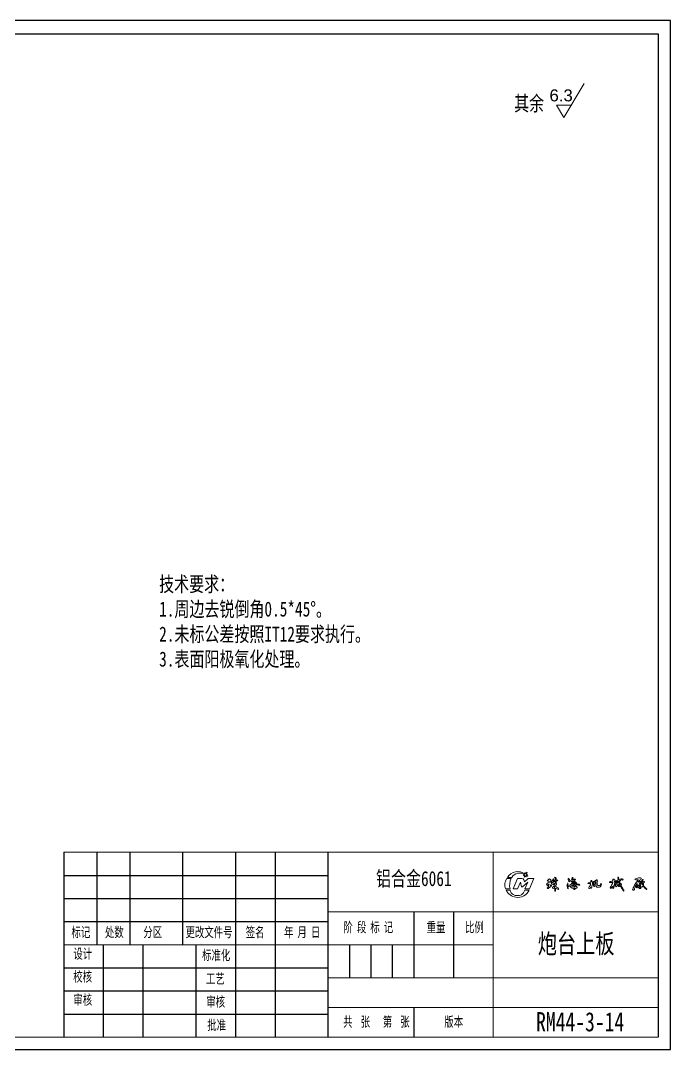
# Model space of a CAD drawing. Header units: millimetres. Extents: x 159963 to 160333, y -90889 to -90628.
# Drawn here: x 160167.7 to 160332.8, y -90889.4 to -90627.9 of the extents above; entities that cross this region are included whole.
import ezdxf

# ---------------------------------------------------------------- set-up
doc = ezdxf.new("R2010")
doc.units = ezdxf.units.MM
for name, color, linetype in [('10', 7, 'Continuous'), ('5', 7, 'Continuous'), ('9', 7, 'Continuous')]:
    doc.layers.add(name, color=color, linetype=linetype)
doc.styles.add('SLDTEXTSTYLE1', font='TXT', dxfattribs={"width": 0.7, "bigfont": 'bigfont'})
doc.styles.get("Standard").update_dxf_attribs({"font": 'arial.ttf'})

msp = doc.modelspace()

# ---------------------------------------------------------------- linework, layer by layer
at = {"color": 7, "linetype": 'Continuous', "lineweight": 15}
for p, q in [((160305.731, -90652.55), (160310.916, -90643.908)), ((160303.878, -90649.461), (160305.731, -90652.55)), ((160303.878, -90649.461), (160307.584, -90649.461))]:
    msp.add_line(p, q, dxfattribs=at)
at = {"layer": '10', "color": 7, "lineweight": 15}
for p, q in [((160287.748, -90839.26), (160287.748, -90862.761)), ((160245.781, -90854.368), (160329.715, -90854.368)), ((160178.635, -90862.761), (160287.748, -90862.761)), ((160287.748, -90862.761), (160287.748, -90886.263)), ((160245.781, -90871.154), (160329.715, -90871.154)), ((160245.781, -90878.723), (160329.715, -90878.723))]:
    msp.add_line(p, q, dxfattribs=at)
at = {"layer": '5', "color": 7, "lineweight": 15}
for p, q in [((160178.635, -90839.26), (160329.715, -90839.26)), ((160178.635, -90839.26), (160329.715, -90839.26)), ((160291.23, -90845.91), (160292.376, -90845.91)), ((160292.513, -90845.643), (160291.404, -90845.643)), ((160292.833, -90848.592), (160293.933, -90845.923)), ((160293.933, -90845.923), (160295.055, -90845.923)), ((160295.495, -90845.122), (160295.746, -90844.955)), ((160295.806, -90845.142), (160295.501, -90845.142)), ((160295.583, -90846.279), (160295.731, -90846.803)), ((160295.635, -90845.571), (160295.806, -90845.142)), ((160295.962, -90845.221), (160295.653, -90845.582)), ((160295.731, -90846.803), (160296.48, -90846.102)), ((160295.83, -90844.778), (160295.862, -90844.544)), ((160295.913, -90844.534), (160296.046, -90844.759)), ((160296.103, -90845.465), (160295.962, -90845.221)), ((160296.046, -90844.759), (160296.384, -90844.339)), ((160296.157, -90845.202), (160296.154, -90845.451)), ((160296.517, -90845.329), (160296.157, -90845.202)), ((160296.402, -90844.35), (160296.197, -90844.83)), ((160296.197, -90844.83), (160296.463, -90844.838)), ((160296.469, -90844.857), (160296.269, -90845.007)), ((160296.269, -90845.007), (160296.546, -90845.284)), ((160296.973, -90845.923), (160298.085, -90845.923)), ((160298.085, -90845.923), (160296.977, -90848.601)), ((160302.047, -90846.629), (160301.98, -90846.593)), ((160303.01, -90846.478), (160303.041, -90846.543)), ((160303.547, -90846.628), (160303.477, -90846.598)), ((160303.875, -90846.537), (160303.805, -90846.569)), ((160306.882, -90845.935), (160306.949, -90845.899)), ((160306.949, -90845.899), (160307.019, -90845.934)), ((160307.875, -90846.117), (160307.865, -90846.197)), ((160308.002, -90846.011), (160307.875, -90846.117)), ((160307.937, -90845.711), (160308.016, -90845.726)), ((160308.048, -90846.58), (160308.028, -90846.519)), ((160312.628, -90846.508), (160312.648, -90846.424)), ((160312.648, -90846.424), (160312.73, -90846.425)), ((160318.197, -90846.37), (160318.204, -90846.191)), ((160318.785, -90846.435), (160318.784, -90846.509)), ((160319.459, -90846.666), (160319.252, -90846.728)), ((160319.459, -90845.683), (160319.482, -90845.614)), ((160319.495, -90845.761), (160319.459, -90845.683)), ((160319.863, -90846.599), (160319.459, -90846.666)), ((160319.532, -90846.019), (160319.495, -90845.761)), ((160319.76, -90846.271), (160319.82, -90846.327)), ((160320.297, -90846.006), (160320.26, -90846.085)), ((160320.26, -90846.085), (160320.325, -90846.157)), ((160320.783, -90846.216), (160320.751, -90846.13)), ((160325.696, -90846.705), (160325.664, -90846.792)), ((160325.854, -90846.176), (160325.906, -90846.244)), ((160326.186, -90846.729), (160326.246, -90846.794)), ((160292.063, -90848.592), (160290.928, -90848.596)), ((160291.088, -90848.889), (160292.108, -90848.889)), ((160293.937, -90848.592), (160292.833, -90848.592)), ((160294.684, -90846.828), (160293.937, -90848.592)), ((160295.003, -90848.035), (160294.684, -90846.828)), ((160295.237, -90848.035), (160295.003, -90848.035)), ((160296.567, -90846.864), (160295.237, -90848.035)), ((160295.787, -90848.889), (160296.909, -90848.889)), ((160295.869, -90848.601), (160296.567, -90846.864)), ((160296.977, -90848.601), (160295.869, -90848.601)), ((160301.492, -90848.435), (160301.514, -90848.365)), ((160301.747, -90847.478), (160301.715, -90847.519)), ((160301.861, -90847.661), (160301.811, -90847.82)), ((160301.848, -90847.924), (160301.978, -90847.543)), ((160301.941, -90846.998), (160302.01, -90846.957)), ((160302.443, -90846.943), (160302.519, -90846.953)), ((160302.46, -90847.697), (160302.51, -90847.636)), ((160302.51, -90847.636), (160302.59, -90847.644)), ((160302.87, -90848.437), (160302.818, -90848.379)), ((160302.903, -90847.473), (160302.897, -90847.399)), ((160302.975, -90847.5), (160302.903, -90847.473)), ((160303.387, -90847.546), (160303.342, -90847.497)), ((160303.356, -90848.06), (160303.378, -90848.4)), ((160303.406, -90847.974), (160303.405, -90847.919)), ((160303.432, -90848.561), (160303.406, -90847.974)), ((160303.49, -90849.173), (160303.449, -90849.112)), ((160303.639, -90849.083), (160303.636, -90849.154)), ((160304.479, -90848.625), (160304.45, -90848.685)), ((160306.712, -90847.15), (160306.768, -90847.116)), ((160306.782, -90848.557), (160306.718, -90848.549)), ((160306.78, -90848.028), (160306.771, -90848.103)), ((160306.844, -90847.984), (160306.78, -90848.028)), ((160306.829, -90848.498), (160306.782, -90848.557)), ((160307.43, -90847.933), (160307.38, -90847.882)), ((160307.429, -90848.014), (160307.43, -90847.933)), ((160307.917, -90847.34), (160307.943, -90847.373)), ((160308.086, -90846.816), (160307.963, -90847.289)), ((160308.01, -90847.926), (160308.053, -90847.865)), ((160308.078, -90847.7), (160308.133, -90847.664)), ((160308.087, -90847.128), (160308.131, -90846.919)), ((160308.226, -90847.088), (160308.133, -90847.154)), ((160308.172, -90847.184), (160308.219, -90847.147)), ((160308.25, -90847.144), (160308.283, -90847.172)), ((160308.259, -90848.656), (160308.261, -90848.584)), ((160308.556, -90847.354), (160308.531, -90847.524)), ((160308.582, -90847.626), (160308.63, -90847.247)), ((160308.817, -90848.356), (160308.75, -90848.378)), ((160309.08, -90848.245), (160309.052, -90848.319)), ((160309.096, -90848.037), (160309.13, -90848.095)), ((160309.789, -90847.538), (160309.779, -90847.618)), ((160311.902, -90847.202), (160311.859, -90847.159)), ((160312.294, -90847.202), (160312.194, -90847.253)), ((160312.296, -90848.488), (160312.23, -90848.506)), ((160312.542, -90847.191), (160312.475, -90847.15)), ((160312.598, -90848.216), (160312.526, -90848.214)), ((160312.556, -90847.289), (160312.542, -90847.191)), ((160312.616, -90848.316), (160312.598, -90848.216)), ((160312.784, -90848.358), (160312.706, -90848.399)), ((160313.021, -90846.88), (160313.09, -90846.95)), ((160313.265, -90846.766), (160313.247, -90846.851)), ((160313.386, -90847.952), (160313.469, -90847.959)), ((160313.633, -90846.968), (160313.677, -90846.893)), ((160313.8, -90846.769), (160313.857, -90846.808)), ((160317.767, -90848.383), (160317.703, -90848.445)), ((160318.202, -90848.042), (160318.189, -90847.959)), ((160318.357, -90848.407), (160318.31, -90848.467)), ((160318.58, -90846.916), (160318.647, -90846.943)), ((160318.699, -90847.204), (160318.641, -90847.223)), ((160319.036, -90846.869), (160318.827, -90847.087)), ((160318.969, -90847.83), (160318.899, -90847.79)), ((160319.055, -90848.03), (160318.975, -90848.013)), ((160319.015, -90847.139), (160319.133, -90847.013)), ((160319.437, -90846.832), (160319.547, -90846.815)), ((160319.46, -90847.576), (160319.444, -90847.498)), ((160319.45, -90847.112), (160319.45, -90847.045)), ((160319.555, -90847.8), (160319.49, -90847.84)), ((160319.687, -90847.657), (160319.555, -90847.8)), ((160319.567, -90846.818), (160319.635, -90846.884)), ((160319.649, -90847.831), (160319.782, -90847.806)), ((160319.737, -90847.418), (160319.723, -90847.435)), ((160319.728, -90847.066), (160319.815, -90847.042)), ((160320.065, -90847.3), (160320.075, -90847.385)), ((160320.075, -90847.385), (160320.149, -90847.45)), ((160320.207, -90847.22), (160320.282, -90847.24)), ((160320.301, -90847.645), (160320.258, -90847.714)), ((160321.003, -90849.149), (160320.924, -90849.169)), ((160324.485, -90847.398), (160324.462, -90847.336)), ((160324.471, -90847.964), (160324.485, -90847.881)), ((160324.578, -90848.095), (160324.471, -90847.964)), ((160324.627, -90846.855), (160324.708, -90846.869)), ((160324.907, -90848.095), (160324.842, -90848.151)), ((160325.009, -90847.145), (160324.973, -90847.236)), ((160325.582, -90847.142), (160325.499, -90847.138)), ((160325.664, -90846.792), (160325.694, -90846.853)), ((159970.81, -90886.263), (160329.72, -90886.263))]:
    msp.add_line(p, q, dxfattribs=at)
for centre, radius, start, end in [((160293.897, -90847.57), 3.141, 148.10678, 199.0712), ((160294.02, -90847.27), 3.08, 53.99854, 148.11308), ((160295.77, -90847.666), 3.821, 152.64769, 194.03749), ((160294.465, -90846.876), 2.309, 56.30183, 147.72417), ((160295.093, -90846.436), 0.515, 17.84837, 94.25997), ((160295.501, -90845.131), 0.0109, 123.59808, 270), ((160295.645, -90845.575), 0.0109, 158.25924, 319.48501), ((160295.889, -90844.547), 0.0273, 30.5695, 172.24527), ((160296.126, -90845.451), 0.0273, 210.0475, 359.33925), ((160296.392, -90844.346), 0.0109, 336.84757, 141.15035), ((160296.462, -90844.848), 0.0109, 306.89987, 88.42974), ((160297.037, -90846.87), 0.949, 93.88116, 125.93911), ((160296.526, -90845.304), 0.0273, 250.62338, 44.9943), ((160301.758, -90846.55), 0.231, 115.88205, 173.9154), ((160301.727, -90846.237), 0.35, 235.55963, 273.09561), ((160301.763, -90846.347), 0.105, 90.16643, 177.15274), ((160301.876, -90846.118), 0.486, 254.45682, 282.35154), ((160301.978, -90846.383), 0.258, 95.00357, 146.77594), ((160302.091, -90846.24), 0.177, 40.56591, 139.98771), ((160301.675, -90846.688), 0.376, 343.75878, 9.03261), ((160301.74, -90847.103), 1.092, 55.36323, 63.54781), ((160303.144, -90845.865), 0.854, 203.40216, 213.911), ((160303.049, -90846.671), 0.664, 170.36434, 204.19773), ((160302.124, -90846.396), 0.316, 328.87571, 9.96208), ((160302.768, -90846.887), 0.215, 117.42123, 158.79048), ((160302.872, -90846.731), 0.206, 126.9119, 170.0414), ((160301.762, -90846.096), 1.093, 334.47962, 342.72974), ((160303.565, -90846.821), 0.859, 131.13318, 152.18921), ((160303.133, -90846.196), 0.134, 71.26752, 170.74483), ((160303.462, -90846.601), 0.468, 145.51709, 164.82413), ((160303.294, -90847.027), 0.546, 93.20974, 117.52757), ((160302.374, -90845.774), 0.899, 321.3255, 331.19696), ((160302.979, -90846.367), 0.406, 290.38055, 312.91964), ((160303.08, -90846.129), 0.114, 316.66988, 32.3132), ((160303.283, -90846.351), 0.314, 264.95169, 308.03305), ((160303.442, -90846.722), 0.299, 81.92744, 126.67163), ((160303.43, -90845.685), 0.102, 66.69586, 147.69693), ((160303.324, -90845.788), 0.159, 25.63936, 82.80869), ((160302.71, -90846.18), 0.886, 356.13915, 31.29985), ((160303.459, -90845.89), 0.298, 12.6009, 87.89792), ((160303.431, -90846.269), 0.165, 288.53917, 10.41098), ((160302.816, -90846.712), 0.735, 347.61238, 6.50537), ((160303.247, -90846.079), 0.564, 346.7386, 26.84101), ((160304.987, -90847.018), 1.238, 166.56195, 177.22767), ((160304.214, -90846.708), 0.432, 161.24927, 183.02782), ((160303.983, -90846.244), 0.19, 169.41921, 216.93768), ((160303.949, -90845.872), 0.5, 256.37479, 283.87397), ((160303.918, -90846.088), 0.452, 264.49128, 284.4301), ((160302.158, -90843.805), 3.302, 304.54577, 308.42677), ((160304.101, -90846.532), 0.178, 52.06811, 100.59966), ((160307.232, -90846.069), 0.374, 159.05098, 196.84599), ((160308.008, -90846.143), 1.135, 181.72603, 206.7303), ((160309.149, -90845.895), 2.285, 199.4082, 203.32193), ((160307.165, -90845.934), 0.146, 179.85433, 247.00262), ((160306.855, -90846.44), 0.409, 298.71089, 345.13535), ((160306.5, -90846.433), 0.708, 4.16649, 30.95386), ((160308.253, -90846.191), 1.063, 190.29648, 199.45662), ((160308.378, -90846.693), 0.865, 144.34957, 170.68907), ((160306.226, -90847.013), 1.378, 13.13159, 19.52313), ((160307.659, -90846.61), 0.129, 224.4428, 331.22424), ((160302.79, -90843.455), 5.598, 330.76649, 333.99261), ((160307.918, -90846.719), 0.154, 102.74047, 162.33987), ((160303.762, -90843.417), 4.763, 328.44852, 331.21479), ((160309.529, -90847.869), 1.916, 143.38742, 152.8231), ((160307.983, -90845.997), 0.232, 239.46341, 298.59173), ((160307.999, -90846.668), 0.151, 78.85274, 139.1547), ((160307.067, -90846.283), 1.025, 334.36531, 343.16404), ((160307.853, -90845.829), 0.235, 309.16772, 348.94294), ((160306.485, -90846.514), 1.722, 21.79876, 27.21515), ((160308.586, -90847.076), 0.564, 135.77568, 152.49696), ((160308.104, -90845.966), 0.235, 267.65225, 307.84646), ((160310.06, -90847.689), 2.131, 145.28134, 151.83317), ((160308.47, -90846.967), 0.845, 94.04097, 105.21873), ((160308.238, -90846.292), 0.196, 291.27437, 335.76256), ((160308.824, -90847.634), 1.565, 99.23738, 105.30645), ((160308.541, -90846.988), 0.254, 48.73299, 120.01574), ((160308.473, -90846.012), 0.365, 261.14893, 286.60528), ((160308.56, -90846.245), 0.157, 29.98959, 85.48529), ((160308.224, -90846.013), 0.497, 315.36404, 341.91805), ((160312.313, -90846.621), 0.335, 275.53426, 19.80089), ((160312.338, -90846.794), 0.538, 8.57633, 43.3212), ((160313.091, -90846.665), 0.226, 192.53939, 251.94565), ((160313.574, -90847.181), 0.517, 97.62492, 126.71996), ((160313.409, -90846.423), 0.263, 291.38328, 329.59079), ((160313.043, -90845.611), 1.116, 302.1333, 311.08782), ((160315.326, -90848.693), 2.724, 121.01497, 124.68213), ((160314.077, -90846.467), 0.189, 345.38413, 144.80873), ((160317.016, -90847.076), 2.84, 171.97534, 186.07816), ((160313.462, -90846.34), 0.816, 335.38476, 347.64566), ((160316.665, -90843.96), 2.907, 283.75338, 299.43994), ((160318.008, -90846.315), 0.197, 295.73802, 343.67734), ((160318.424, -90846.324), 0.257, 92.38317, 148.90354), ((160318.279, -90846.327), 0.293, 29.05936, 62.6982), ((160318.007, -90846.963), 0.941, 34.18843, 55.84857), ((160318.84, -90846.791), 0.288, 136.29963, 205.60617), ((160318.582, -90846.321), 0.275, 280.30258, 317.03011), ((160319.132, -90847.021), 0.443, 117.32381, 150.67009), ((160319.119, -90846.7), 0.203, 85.12581, 159.15713), ((160318.867, -90845.467), 1.065, 284.62522, 298.58625), ((160319.281, -90846.828), 0.104, 106.57999, 138.65368), ((160319.342, -90845.971), 0.432, 274.63376, 297.53629), ((160319.519, -90845.725), 0.117, 21.32184, 108.17619), ((160321.617, -90845.823), 2.094, 185.35467, 190.09043), ((160319.415, -90846.261), 0.157, 323.57903, 26.99106), ((160319.106, -90845.982), 0.601, 356.92747, 29.94288), ((160320.954, -90845.889), 1.254, 185.74219, 197.75807), ((160319.737, -90845.842), 0.493, 279.60894, 299.35701), ((160319.794, -90846.132), 0.472, 278.36914, 309.82239), ((160320.031, -90846.482), 0.217, 35.28434, 103.784), ((160322.907, -90848.642), 3.537, 139.74669, 142.61696), ((160320.362, -90846.659), 0.657, 53.71884, 95.69989), ((160320.809, -90845.689), 0.674, 224.06332, 255.8517), ((160320.561, -90846.112), 0.245, 289.88514, 334.75238), ((160324.938, -90847.936), 2.131, 103.38514, 121.96981), ((160324.046, -90845.983), 0.277, 211.526, 265.05364), ((160324.226, -90845.791), 0.51, 246.3551, 266.49125), ((160328.281, -90849.485), 4.852, 142.57197, 148.72607), ((160324.496, -90847.006), 0.767, 93.92541, 113.05638), ((160323.756, -90846.12), 0.79, 328.24474, 340.39086), ((160324.51, -90846.429), 0.199, 57.68166, 109.54099), ((160324.951, -90847.301), 1.525, 86.6853, 109.38389), ((160325.404, -90847.104), 1.154, 133.02447, 141.47338), ((160324.746, -90846.843), 0.119, 103.22258, 185.78051), ((160325.298, -90847.021), 0.609, 142.55764, 165.52461), ((160325.063, -90846.808), 0.353, 124.03824, 166.83196), ((160324.524, -90847.195), 0.616, 45.42807, 61.96929), ((160325.847, -90847.371), 1.303, 127.55775, 138.95119), ((160324.999, -90846.635), 0.128, 250.82895, 328.87951), ((160325.099, -90846.323), 0.548, 59.89747, 96.25219), ((160324.809, -90845.713), 0.671, 291.36547, 320.75735), ((160325.214, -90846.954), 0.274, 57.89123, 112.61628), ((160325.217, -90846.797), 0.161, 295.25267, 27.83355), ((160325.262, -90845.979), 0.172, 292.93388, 49.26034), ((160327.254, -90847.325), 1.839, 158.37591, 169.09229), ((160325.991, -90846.713), 0.451, 149.67755, 171.63458), ((160325.836, -90846.497), 0.235, 134.76416, 177.12423), ((160325.867, -90846.378), 0.202, 93.49946, 166.2315), ((160324.609, -90846.187), 1.204, 334.51803, 342.68356), ((160325.334, -90846.152), 0.58, 317.14152, 350.82555), ((160326.125, -90846.93), 0.21, 73.34155, 120.35971), ((160293.923, -90847.612), 3.11, 204.25819, 263.22268), ((160293.678, -90848.667), 1.585, 188.07778, 239.36943), ((160294.058, -90847.619), 3.121, 260.74299, 335.98713), ((160293.181, -90848.063), 2.733, 312.06403, 342.41098), ((160301.576, -90847.418), 0.238, 111.73471, 250.43201), ((160300.939, -90845.95), 1.362, 293.74076, 304.37866), ((160301.706, -90847.227), 1.227, 259.91518, 270.87813), ((160301.157, -90848.351), 0.786, 52.03613, 64.44068), ((160303.72, -90849.96), 2.722, 135.77997, 144.14487), ((160302.685, -90846.588), 1.549, 227.57647, 233.63482), ((160301.976, -90847.495), 0.498, 94.00789, 122.49705), ((160301.807, -90847.533), 0.0927, 171.39316, 285.58996), ((160301.703, -90848.149), 0.306, 274.20871, 318.69402), ((160301.818, -90847.514), 0.0797, 67.96471, 152.63215), ((160301.783, -90847.811), 0.0294, 236.67345, 342.78491), ((160301.505, -90847.818), 0.359, 317.34984, 342.87309), ((160301.832, -90847.652), 0.0294, 342.78491, 91.18323), ((160301.738, -90847.012), 0.442, 284.42988, 294.48738), ((160301.923, -90847.455), 0.04, 338.4925, 93.47325), ((160302.875, -90849.064), 1.182, 123.39982, 142.88236), ((160301.899, -90847.522), 0.0815, 345.40153, 40.67624), ((160301.588, -90846.805), 0.449, 340.21454, 1.49825), ((160300.983, -90845.986), 2.433, 300.69424, 306.31765), ((160302.005, -90847.461), 0.449, 317.22654, 337.38014), ((160302.35, -90847.646), 0.121, 262.75607, 335.03996), ((160302.147, -90847.415), 0.349, 321.28638, 0.14287), ((160303.068, -90848.586), 0.909, 125.14715, 135.17814), ((160302.633, -90847.383), 0.14, 96.06335, 192.77441), ((160302.126, -90846.739), 0.447, 331.4243, 351.08691), ((160302.49, -90847.726), 0.129, 295.09104, 39.4683), ((160302.811, -90847.244), 0.255, 90.76751, 143.3679), ((160302.458, -90847.18), 0.173, 338.26911, 30.74864), ((160302.552, -90846.421), 0.623, 294.24208, 316.26159), ((160302.035, -90848.136), 0.82, 342.7667, 353.93769), ((160302.981, -90848.27), 0.139, 96.00648, 160.44021), ((160303.095, -90847.472), 0.991, 256.86891, 284.61724), ((160303.174, -90847.717), 0.421, 99.81165, 131.03223), ((160301.874, -90847.056), 1.533, 315.43317, 324.4382), ((160303.156, -90847.233), 0.323, 235.83347, 305.07277), ((160303.806, -90847.647), 1.131, 127.31067, 135.32762), ((160303.207, -90847.405), 0.147, 72.56929, 135.4047), ((160307.996, -90851.92), 6.288, 138.66815, 140.81882), ((160303.262, -90847.014), 0.251, 267.43343, 338.97668), ((160303.003, -90847.489), 0.388, 314.20692, 351.58046), ((160303.222, -90847.929), 0.102, 312.80177, 359.72413), ((160303.328, -90847.996), 0.0371, 191.77564, 274.76943), ((160303.367, -90847.941), 0.0447, 30.37273, 163.99607), ((160303.327, -90848.062), 0.0294, 3.57579, 82.82114), ((160303.348, -90848.402), 0.0294, 264.40984, 3.57579), ((160300.655, -90848.924), 2.801, 356.16, 7.45446), ((160303.517, -90848.806), 0.367, 265.92367, 288.99747), ((160308.352, -90847.758), 4.899, 169.54971, 172.32807), ((160304.061, -90848.668), 0.463, 152.93266, 192.2151), ((160303.844, -90848.961), 0.238, 170.8204, 210.91739), ((160302.941, -90848.846), 0.672, 353.48882, 6.8611), ((160303.705, -90848.604), 0.157, 53.29979, 111.01202), ((160304.159, -90847.879), 0.497, 166.95309, 194.40932), ((160301.829, -90846.953), 2.017, 336.20184, 340.66322), ((160304.424, -90847.007), 1.244, 233.13321, 244.16571), ((160304.074, -90847.08), 0.346, 159.46151, 185.23184), ((160304.285, -90846.634), 0.732, 220.65354, 233.05021), ((160303.888, -90847.596), 0.157, 130.87673, 189.16745), ((160303.698, -90847.291), 0.205, 294.8967, 339.12946), ((160303.674, -90849.07), 0.605, 40.42099, 78.10447), ((160302.114, -90847.843), 1.84, 15.08818, 19.81229), ((160302.78, -90850.057), 2.222, 40.12015, 60.26806), ((160304.296, -90848.499), 0.241, 227.82776, 309.58112), ((160306.952, -90847.817), 0.403, 172.67696, 206.24608), ((160304.963, -90847.351), 1.643, 345.35926, 353.68154), ((160309.257, -90847.677), 2.685, 186.8083, 198.94544), ((160307.143, -90847.663), 0.562, 150.43685, 166.48195), ((160305.677, -90847.017), 1.044, 339.33731, 352.68595), ((160307.102, -90847.597), 0.387, 165.44538, 199.15041), ((160306.263, -90847.256), 0.524, 332.22312, 15.46446), ((160306.09, -90844.255), 3.529, 280.54822, 288.24676), ((160305.95, -90848.424), 0.882, 355.24294, 21.39194), ((160306.716, -90846.141), 1.848, 273.97991, 278.85581), ((160307.312, -90848.476), 0.598, 83.52515, 121.48032), ((160307.063, -90846.707), 0.909, 278.35182, 308.34024), ((160307.65, -90848.042), 0.223, 172.86773, 253.42089), ((160307.065, -90850.488), 2.293, 70.91261, 76.87081), ((160307.344, -90847.204), 0.356, 322.56195, 347.73017), ((160308.344, -90847.55), 0.706, 144.60088, 157.4718), ((160307.85, -90847.784), 0.122, 147.82, 225.32738), ((160308.382, -90849.215), 1.626, 91.09513, 113.0134), ((160308.225, -90846.389), 1.552, 252.69997, 262.0361), ((160307.329, -90846.889), 0.506, 330.18511, 347.99972), ((160308.12, -90847.76), 0.639, 241.49331, 269.79703), ((160308.278, -90847.622), 0.458, 133.38991, 142.03165), ((160308.032, -90846.99), 0.394, 256.87561, 276.74517), ((160308.584, -90847.86), 0.531, 162.46075, 180.49175), ((160308.094, -90847.311), 0.0711, 257.35369, 8.59842), ((160308.116, -90847.13), 0.0291, 174.36274, 305.45423), ((160308.343, -90849.646), 1.267, 82.33881, 100.222), ((160308.236, -90846.988), 0.126, 132.13492, 147.01586), ((160308.002, -90848.009), 0.37, 30.60002, 69.33977), ((160308.272, -90847.014), 0.169, 87.96358, 135.13708), ((160308.19, -90847.207), 0.0291, 128.13944, 185.70466), ((160308.789, -90847.233), 0.628, 177.83307, 186.1836), ((160308.237, -90847.17), 0.0291, 62.84712, 128.13944), ((160308.119, -90846.908), 0.209, 300.7695, 314.15184), ((160308.394, -90848.582), 0.154, 208.77301, 271.37545), ((160308.394, -90848.968), 0.407, 86.44899, 109.08666), ((160308.692, -90847.811), 0.866, 110.46738, 119.5821), ((160304.755, -90846.925), 3.676, 343.36215, 345.88869), ((160308.428, -90847.797), 0.235, 230.0997, 288.7629), ((160307.803, -90845.84), 1.111, 295.31345, 303.35768), ((160308.946, -90846.661), 0.837, 217.59684, 226.2384), ((160308.178, -90846.724), 0.882, 281.26614, 291.01765), ((160308.474, -90847.211), 0.12, 206.74106, 293.2294), ((160308.493, -90847.104), 0.147, 358.35224, 134.77651), ((160308.439, -90848.52), 0.22, 259.12262, 341.84204), ((160308.407, -90848.445), 0.118, 275.85777, 27.63047), ((160308.502, -90847.52), 0.0291, 255.96963, 351.74296), ((160308.43, -90847.911), 0.131, 304.08962, 16.85772), ((160308.528, -90847.35), 0.0291, 351.74296, 101.99256), ((160307.979, -90847.685), 0.606, 341.9753, 5.65657), ((160308.229, -90847.15), 0.412, 346.49377, 5.8595), ((160308.402, -90848.339), 0.35, 314.57212, 353.66859), ((160308.546, -90847.136), 0.376, 28.24187, 64.4197), ((160309.571, -90847.893), 0.784, 155.57345, 184.64559), ((160308.924, -90847.766), 0.232, 234.80046, 273.26907), ((160308.873, -90847.941), 0.419, 262.30006, 295.26022), ((160308.945, -90847.799), 0.247, 74.17181, 110.67067), ((160308.796, -90847.056), 0.126, 338.24435, 50.47087), ((160309.098, -90847.17), 0.196, 160.09577, 229.41631), ((160308.799, -90848.907), 0.919, 71.13597, 81.36517), ((160309.152, -90846.16), 1.173, 261.08588, 268.85479), ((160309.107, -90848.385), 0.829, 74.94063, 96.59662), ((160309.582, -90848.327), 0.509, 152.8165, 170.71013), ((160308.598, -90851.752), 4.451, 78.08665, 83.14928), ((160309.743, -90846.562), 1.106, 247.66272, 259.89858), ((160309.493, -90847.775), 0.379, 38.77309, 86.38804), ((160309.621, -90847.34), 0.319, 256.86653, 299.54845), ((160311.972, -90847.177), 0.115, 88.61056, 171.00204), ((160312.336, -90845.572), 1.687, 255.08217, 265.17792), ((160311.271, -90843.953), 3.187, 282.75949, 289.69337), ((160312.522, -90848.356), 0.425, 142.60953, 185.5261), ((160313.371, -90846.996), 1.892, 227.76456, 232.93961), ((160309.763, -90846.519), 2.891, 326.89245, 332.27689), ((160311.722, -90844.885), 2.387, 283.87896, 288.39849), ((160311.988, -90847.994), 0.582, 301.92472, 337.74683), ((160311.303, -90847.115), 1.265, 323.66249, 352.08888), ((160312.705, -90848.31), 0.0895, 183.7166, 270.64392), ((160312.162, -90848.067), 0.686, 334.88556, 4.48875), ((160314.816, -90848.03), 1.97, 174.6877, 179.49849), ((160314.514, -90848.19), 1.694, 150.74152, 168.3445), ((160313.36, -90847.243), 0.345, 157.77031, 200.13057), ((160312.819, -90846.956), 0.272, 324.71284, 1.10896), ((160313.784, -90847.582), 0.544, 176.21977, 222.91089), ((160309.323, -90847.09), 3.945, 353.37041, 358.4457), ((160312.283, -90847.081), 0.991, 353.22326, 13.37655), ((160313.323, -90847.705), 0.293, 299.96091, 333.97474), ((160314.22, -90847.449), 0.66, 168.09333, 190.89099), ((160316.964, -90847.522), 3.392, 180.85757, 185.26996), ((160308.879, -90846.335), 4.796, 348.24412, 352.41924), ((160313.113, -90846.214), 0.883, 309.7516, 321.08318), ((160312.129, -90847.154), 1.762, 359.98446, 11.3371), ((160316.977, -90847.241), 3.087, 178.38568, 183.24953), ((160311.483, -90847.648), 2.423, 1.34932, 5.47816), ((160314.604, -90847.667), 0.703, 173.7747, 209.46668), ((160313.411, -90848.828), 1.002, 44.49478, 54.49986), ((160314.447, -90846.833), 1.332, 256.03282, 286.0682), ((160313.765, -90847.585), 0.475, 5.2333, 26.02074), ((160314.36, -90847.543), 0.121, 179.65304, 263.12671), ((160314.484, -90847.522), 0.198, 225.36565, 276.03531), ((160314.586, -90846.864), 0.859, 264.62119, 299.72766), ((160314.646, -90847.504), 0.632, 285.56644, 4.42241), ((160314.9, -90847.445), 0.199, 304.03292, 19.3571), ((160315.253, -90847.504), 0.207, 97.374, 142.60412), ((160315.114, -90847.421), 0.166, 348.07803, 47.47698), ((160317.482, -90846.819), 0.131, 164.68104, 236.53228), ((160317.595, -90846.539), 0.431, 244.58666, 279.90362), ((160318.324, -90848.254), 0.776, 168.75715, 188.62986), ((160317.76, -90848.156), 0.295, 226.63108, 258.92644), ((160318.044, -90848.357), 0.544, 133.79354, 152.12619), ((160321.757, -90850.269), 4.695, 146.2824, 150.59117), ((160317.763, -90846.189), 0.78, 263.10676, 289.05182), ((160318.313, -90848.606), 0.59, 132.11322, 157.7573), ((160315.939, -90846.552), 2.213, 329.85284, 336.70089), ((160317.842, -90847.906), 0.272, 285.90802, 322.94314), ((160320.903, -90848.872), 3.268, 146.00988, 153.76073), ((160317.995, -90846.565), 0.363, 273.57476, 301.33654), ((160318.249, -90848.16), 0.209, 106.80552, 154.70226), ((160318.039, -90846.968), 0.172, 333.32896, 33.04183), ((160318.802, -90848.147), 0.609, 170.09056, 187.70482), ((160318.494, -90848.235), 0.296, 178.86858, 231.52787), ((160318.192, -90848.195), 0.269, 307.91305, 3.57718), ((160319.677, -90848.055), 1.224, 177.52003, 185.77892), ((160316.751, -90847.791), 1.716, 352.93608, 1.78853), ((160318.942, -90847.7), 0.477, 132.14254, 184.52517), ((160318.766, -90847.631), 0.157, 40.82293, 171.14546), ((160318.809, -90847.613), 0.199, 178.40215, 296.86375), ((160318.76, -90847.304), 0.144, 145.75587, 196.87612), ((160318.85, -90846.983), 0.207, 120.06604, 168.66267), ((160318.934, -90847.333), 0.268, 113.55705, 151.15416), ((160318.907, -90847.399), 0.132, 260.33848, 339.3398), ((160319.325, -90847.911), 0.365, 167.22594, 196.26337), ((160319.038, -90847.161), 0.032, 136.79223, 219.18543), ((160318.79, -90847.328), 0.267, 334.11276, 33.40374), ((160319.206, -90847.02), 0.228, 101.59953, 138.47708), ((160319.49, -90848.874), 0.95, 106.59712, 117.29771), ((160319.156, -90847.035), 0.032, 50.34535, 136.79223), ((160319.13, -90846.719), 0.0837, 291.61523, 331.22067), ((160319.787, -90846.423), 0.847, 223.91936, 233.06684), ((160318.651, -90847.665), 0.642, 332.27933, 356.40053), ((160319.368, -90847.044), 0.106, 211.8628, 320.3412), ((160319.537, -90847.727), 0.247, 112.33808, 174.96964), ((160319.604, -90846.915), 0.202, 162.39629, 220.38071), ((160319.442, -90846.864), 0.032, 98.9286, 162.02323), ((160320.036, -90847.644), 0.58, 173.2568, 199.67777), ((160319.552, -90846.846), 0.032, 63.95188, 98.9286), ((160319.655, -90847.863), 0.032, 100.81612, 189.86149), ((160320.724, -90847.101), 1.341, 214.91395, 222.13171), ((160319.89, -90846.869), 0.255, 183.43577, 230.57471), ((160319.34, -90847.487), 0.386, 333.79983, 7.70906), ((160319.774, -90847.463), 0.54, 265.22559, 302.16234), ((160319.864, -90847.471), 0.138, 86.59074, 157.39669), ((160319.927, -90847.026), 0.237, 84.32528, 129.54923), ((160319.219, -90847.056), 0.597, 1.34784, 20.86675), ((160319.692, -90847.429), 0.388, 283.29535, 322.17982), ((160319.543, -90847.597), 0.422, 13.91894, 38.73773), ((160318.925, -90847.117), 1.076, 358.63909, 17.65342), ((160319.809, -90847.626), 0.194, 347.88195, 42.25172), ((160320.748, -90846.931), 0.776, 195.79593, 208.35528), ((160320.09, -90848.028), 0.112, 17.36706, 104.68947), ((160319.879, -90847.26), 0.33, 324.84653, 6.92606), ((160321.795, -90847.29), 1.747, 203.80113, 217.99314), ((160322.209, -90846.885), 2.12, 203.01254, 219.36768), ((160320.016, -90847.455), 0.342, 326.39261, 38.84945), ((160319.642, -90849.095), 1.066, 29.24927, 43.23074), ((160318.267, -90849.77), 2.771, 23.02971, 33.77647), ((160321.808, -90848.094), 1.326, 201.2342, 216.21796), ((160320.048, -90849.458), 0.902, 29.13681, 40.08432), ((160323.683, -90846.661), 3.509, 215.24554, 219.50841), ((160321.094, -90848.968), 0.263, 191.22426, 229.74851), ((160320.523, -90849.07), 0.486, 350.69717, 21.33761), ((160323.443, -90848.776), 0.216, 144.17237, 214.89385), ((160323.408, -90848.685), 0.258, 236.57187, 353.53592), ((160322.044, -90847.96), 1.405, 330.5705, 344.60798), ((160326.77, -90849.647), 3.618, 150.49191, 158.70448), ((160328.229, -90849.898), 5.036, 144.39322, 156.18351), ((160325.233, -90848.938), 1.585, 156.17451, 171.84725), ((160321.952, -90847.371), 2.053, 333.14693, 340.4125), ((160324.597, -90848.181), 0.721, 149.57008, 170.24812), ((160322.675, -90846.78), 1.662, 321.42723, 333.3333), ((160324.327, -90848.072), 0.218, 170.36269, 258.35962), ((160324.708, -90847.985), 0.598, 126.85048, 184.77042), ((160324.533, -90847.607), 0.381, 128.70562, 167.67336), ((160324.191, -90848.098), 0.209, 296.26699, 7.90397), ((160324.305, -90847.792), 0.482, 70.99544, 91.21424), ((160324.544, -90847.609), 0.22, 105.64458, 152.31163), ((160325.32, -90847.967), 0.928, 175.57336, 186.27583), ((160324.838, -90848.039), 0.465, 119.67298, 162.09876), ((160324.451, -90847.686), 0.198, 279.859, 329.55007), ((160324.274, -90848.684), 0.664, 32.44039, 62.65213), ((160325.064, -90848.497), 0.976, 82.49047, 117.89979), ((160324.602, -90847.64), 0.148, 277.86904, 342.46026), ((160324.681, -90848.058), 0.379, 28.2798, 80.59196), ((160325.194, -90848.027), 0.47, 219.82796, 272.67461), ((160325.06, -90848.104), 0.222, 192.14943, 281.43708), ((160324.681, -90847.847), 0.335, 312.22426, 354.53917), ((160325.079, -90847.165), 0.127, 213.84895, 289.59587), ((160324.937, -90846.87), 0.284, 284.86175, 320.05275), ((160325.068, -90848.196), 0.132, 285.82337, 359.73893), ((160324.93, -90848.404), 1.135, 62.90644, 80.31864), ((160324.937, -90846.66), 0.449, 298.95203, 321.00139), ((160325.02, -90847.703), 0.244, 344.00346, 45.24173), ((160322.484, -90847.668), 2.766, 348.99341, 354.35643), ((160325.049, -90848.169), 0.368, 297.09266, 351.0472), ((160324.795, -90847.808), 0.461, 343.37318, 4.79056), ((160325.605, -90848.219), 0.193, 132.8218, 182.25923), ((160325.654, -90847), 0.208, 173.56539, 221.70524), ((160325.515, -90847.531), 0.154, 19.14625, 116.08979), ((160325.558, -90847.952), 0.151, 236.10494, 304.29465), ((160325.743, -90847.314), 0.236, 72.4547, 132.90662), ((160323.515, -90845.729), 3.169, 312.19317, 316.66432), ((160325.814, -90847.445), 0.157, 193.22324, 255.94484), ((160326.057, -90847.696), 0.918, 102.49944, 113.25453), ((160325.627, -90847.473), 0.194, 320.17858, 12.47358), ((160323.565, -90847.275), 2.256, 356.01313, 4.70489), ((160325.07, -90849.195), 1.493, 49.86849, 59.86227), ((160326.006, -90846.988), 0.239, 86.97612, 128.36632), ((160324.931, -90847.479), 1.029, 347.3147, 356.93361), ((160328.398, -90845.508), 3.301, 221.73635, 227.72098), ((160325.631, -90847.346), 0.377, 330.1538, 9.64947), ((160326.45, -90847.183), 0.458, 149.89594, 192.59769), ((160331.535, -90842.804), 7.605, 223.64523, 226.8958), ((160326.009, -90846.704), 0.254, 280.20216, 339.20847), ((160315.722, -90858.175), 14.624, 42.33545, 44.36126), ((160324.89, -90850.077), 2.249, 45.44785, 49.88656), ((160326.938, -90848.305), 0.5, 199.81102, 248.88841), ((160323.567, -90851.37), 4.249, 39.85673, 45.75202), ((160326.716, -90848.664), 0.114, 291.03733, 9.09892), ((160294.01, -90847.696), 2.598, 243.98588, 292.70965)]:
    msp.add_arc(centre, radius, start, end, dxfattribs=at)
at = {"layer": '9', "color": 7}
for p, q in [((160332.827, -90627.934), (159963.209, -90627.934)), ((160332.827, -90889.371), (160332.827, -90627.934)), ((159970.81, -90631.27), (160329.72, -90631.27)), ((160329.72, -90631.27), (160329.72, -90886.263)), ((160178.635, -90839.26), (160178.635, -90886.263)), ((160187.028, -90839.26), (160187.028, -90862.761)), ((160195.421, -90839.26), (160195.421, -90862.761)), ((160208.851, -90839.26), (160208.851, -90862.761)), ((160222.28, -90839.26), (160222.28, -90886.263)), ((160232.352, -90839.26), (160232.352, -90886.263)), ((160245.781, -90839.26), (160245.781, -90886.263)), ((160178.635, -90845.135), (160245.781, -90845.135)), ((160178.635, -90851.01), (160245.781, -90851.01)), ((160267.604, -90854.368), (160267.604, -90871.154)), ((160277.676, -90854.368), (160277.676, -90871.154)), ((160178.635, -90856.886), (160245.781, -90856.886)), ((160188.707, -90862.761), (160188.707, -90886.263)), ((160198.779, -90862.761), (160198.779, -90886.263)), ((160212.208, -90862.761), (160212.208, -90886.263)), ((160251.237, -90862.761), (160251.237, -90871.154)), ((160256.693, -90862.761), (160256.693, -90871.154)), ((160262.148, -90862.761), (160262.148, -90871.154)), ((160178.635, -90868.636), (160245.781, -90868.636)), ((160178.635, -90874.512), (160245.781, -90874.512)), ((160178.635, -90880.387), (160245.781, -90880.387)), ((160267.604, -90878.723), (160267.604, -90886.263)), ((159963.209, -90889.371), (160332.827, -90889.371))]:
    msp.add_line(p, q, dxfattribs=at)

# ---------------------------------------------------------------- texts
at = {"color": 7, "linetype": 'Continuous', "lineweight": 15, "insert": (160302.09, -90645.415), "char_height": 3.0482, "attachment_point": 1}
msp.add_mtext_dynamic_manual_height_columns('6.3', width=5.49401, gutter_width=19.051, heights=[0], dxfattribs=at)
at = {"attachment_point": 1}
for s, width, gutter_width, insert, char_height in [('{\\fHYSWLongFangSong|b0|i0|c134|p2;其余}', 178.81981, 7.62, (160293.103, -90647.084), 3.81024), ('{\\fHYSWLongFangSong|b0|i0|c134|p2;技术要求：\\P1.周边去锐倒角0.5*45%%D。\\P2.未标公差按照IT12要求执行。\\P3.表面阳极氧化处理。}', 1280.38559, 7.62, (160202.895, -90769.216), 3.81024), ('{\\fHYSWLongFangSong|b0|i0|c134|p2;炮台上板}', 1492.10914, 7.62, (160299.109, -90860.055), 4.87711), ('{\\fHYSWLongFangSong|b0|i0|c134|p2;RM44-3-14}', 261.1191, 1.334, (160298.688, -90879.903), 4.87711)]:
    msp.add_mtext_dynamic_manual_height_columns(s, width=width, gutter_width=gutter_width, heights=[0], dxfattribs=dict(at, insert=insert, char_height=char_height))
at = {"insert": (160258.007, -90844.049), "char_height": 4.87711, "width": 1492.10914, "attachment_point": 1}
msp.add_mtext('{\\fHYSWLongFangSong|b0|i0|c134|p2;\\H0.78125x;铝合金6061    \\fSimSun|b0|i0|c134|p2;\\H1.28x; }', dxfattribs=at)
at = {"layer": '9', "color": 7, "char_height": 2.52982, "attachment_point": 2, "style": 'SLDTEXTSTYLE1'}
for s, insert in [('{\\fHYSWLongFangSong|b0|i0|c134|p2;阶 段 标 记}', (160256.051, -90857.045)), ('{\\fHYSWLongFangSong|b0|i0|c134|p2;重量}', (160273.256, -90857.045)), ('{\\fHYSWLongFangSong|b0|i0|c134|p2;比例}', (160283.028, -90857.045)), ('{\\fHYSWLongFangSong|b0|i0|c134|p2;标记}', (160182.999, -90858.307)), ('{\\fHYSWLongFangSong|b0|i0|c134|p2;处数}', (160191.503, -90858.307)), ('{\\fHYSWLongFangSong|b0|i0|c134|p2;分区}', (160201.24, -90858.307)), ('{\\fHYSWLongFangSong|b0|i0|c134|p2;更改文件号}', (160215.57, -90858.307)), ('{\\fHYSWLongFangSong|b0|i0|c134|p2;签名}', (160227.286, -90858.307)), ('{\\fHYSWLongFangSong|b0|i0|c134|p2;年 月 日}', (160239.241, -90858.307)), ('{\\fHYSWLongFangSong|b0|i0|c134|p2;设计}', (160183.494, -90863.796)), ('{\\fHYSWLongFangSong|b0|i0|c134|p2;标准化}', (160217.391, -90864.139)), ('{\\fHYSWLongFangSong|b0|i0|c134|p2;校核}', (160183.453, -90869.596)), ('{\\fHYSWLongFangSong|b0|i0|c134|p2;工艺}', (160217.173, -90870.122)), ('{\\fHYSWLongFangSong|b0|i0|c134|p2;审核}', (160183.497, -90875.494)), ('{\\fHYSWLongFangSong|b0|i0|c134|p2;审核}', (160217.259, -90875.981)), ('{\\fHYSWLongFangSong|b0|i0|c134|p2;第  张}', (160263.135, -90881.069)), ('{\\fHYSWLongFangSong|b0|i0|c134|p2;版本}', (160277.747, -90881.069)), ('{\\fHYSWLongFangSong|b0|i0|c134|p2;批准}', (160217.506, -90881.885)), ('{\\fHYSWLongFangSong|b0|i0|c134|p2;共  张}', (160253.075, -90881.069))]:
    msp.add_mtext(s, dxfattribs=dict(at, insert=insert))

doc.saveas('drawing.dxf')
